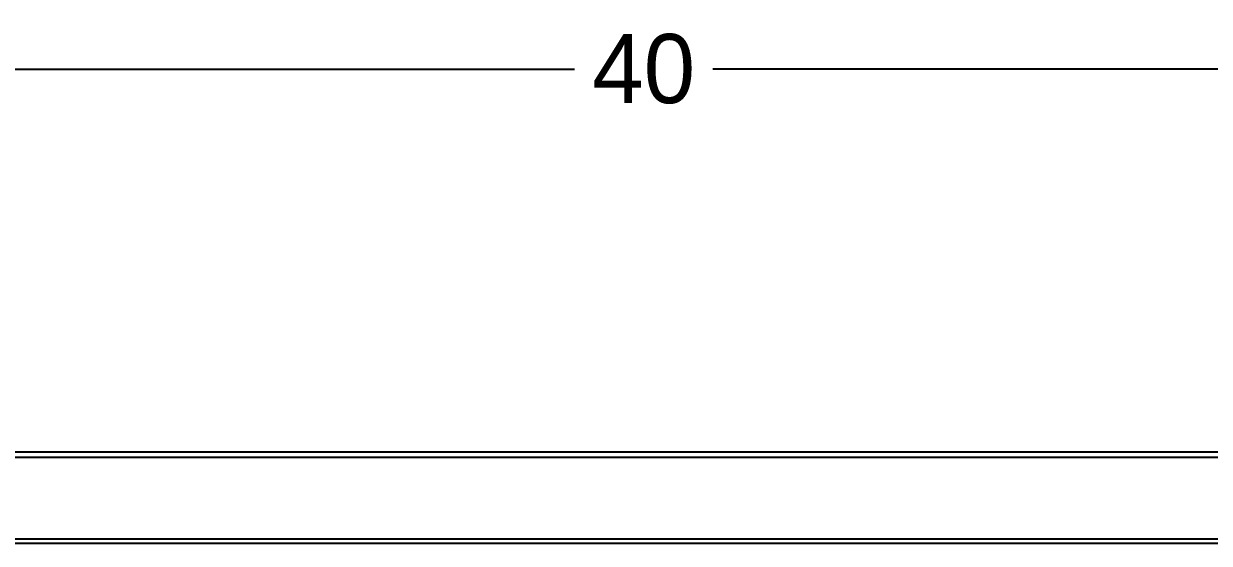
# Model space of a CAD drawing. Header units: inches. Extents: x 908 to 1218, y 494 to 690.
# Drawn here: x 1042.75 to 1077.03, y 633.52 to 648.55 of the extents above; entities that cross this region are included whole.
import ezdxf

# ---------------------------------------------------------------- set-up
doc = ezdxf.new("R2010")
doc.units = ezdxf.units.IN
doc.header["$MEASUREMENT"] = 0
doc.header["$PDSIZE"] = -1
doc.dimstyles.new('RAE Solutions', dxfattribs={"dimtxt": 2, "dimasz": 1.5, "dimexe": 0.5, "dimexo": 0.5, "dimgap": 0.5, "dimtad": 0, "dimtih": 1, "dimtoh": 1, "dimdec": 3, "dimrnd": 0.125, "dimzin": 1, "dimdsep": 46, "dimlunit": 5, "dimtxsty": 'Standard', "dimcen": 0.09, "dimadec": 0, "dimazin": 0, "dimtfac": 1, "dimtdec": 3, "dimtofl": 0, "dimtmove": 0, "dimatfit": 3, "dimfxl": 1, "dimtolj": 1, "dimtzin": 1, "dimarcsym": 0})

# ---------------------------------------------------------------- blocks, each defined once
blk = doc.blocks.new('*D209')
at = {"color": 0, "lineweight": -2}
for p, q in [((1040.711, 635.337), (1040.711, 647.733)), ((1080.648, 635.337), (1080.648, 647.733)), ((1042.211, 647.233), (1058.68, 647.233)), ((1079.148, 647.233), (1062.68, 647.233))]:
    blk.add_line(p, q, dxfattribs=at)
at = {"color": 0}
for points in [[(1042.211, 647.483), (1042.211, 646.983), (1040.711, 647.233)], [(1079.148, 647.483), (1079.148, 646.983), (1080.648, 647.233)]]:
    blk.add_solid(points, dxfattribs=at)
at = {"layer": 'Defpoints', "color": 0}
for p in [(1080.648, 647.233), (1040.711, 634.837), (1080.648, 634.837)]:
    blk.add_point(p, dxfattribs=at)
at = {"color": 0, "insert": (1060.68, 647.233), "char_height": 2, "attachment_point": 5}
blk.add_mtext('\\A1;40', dxfattribs=at)

msp = doc.modelspace()

# ---------------------------------------------------------------- linework, layer by layer
at = {"linetype": 'Continuous', "lineweight": 25}
for p, q in [((958.5229, 636.161), (1081.7739, 636.161)), ((958.5229, 636.004), (1081.7739, 636.004)), ((960.1484, 633.6495), (1080.1484, 633.6495)), ((960.1484, 633.5165), (1080.1484, 633.5165))]:
    msp.add_line(p, q, dxfattribs=at)

# ---------------------------------------------------------------- dimensions: what is measured, and where the dimension line sits
dim = msp.add_linear_dim(base=(1080.6484421022, 647.2328508787), p1=(1040.7109421022, 634.8370083792), p2=(1080.6484421022, 634.8370083523), dimstyle='RAE Solutions')
dim.commit()
dim.dimension.update_dxf_attribs({"geometry": '*D209', "text_midpoint": (1060.6796921022, 647.2328508787)})

doc.saveas('drawing.dxf')
